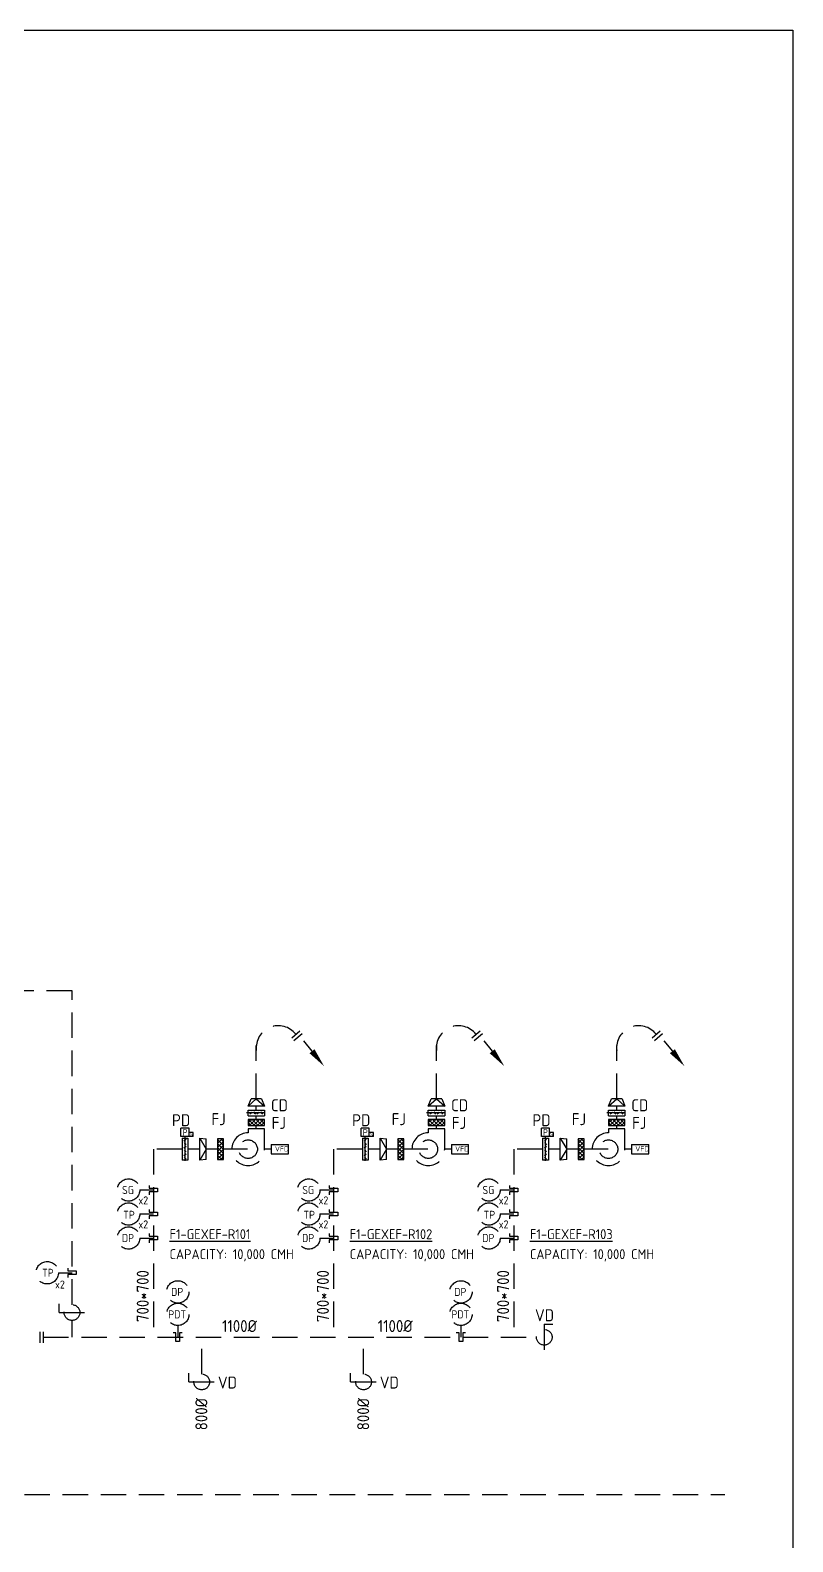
# Model space of a CAD drawing. Extents: x 41366 to 43040, y 84741 to 85507.
# Drawn here: x 41885.9 to 42076.3, y 85129.4 to 85507.1 of the extents above; entities that cross this region are included whole.
import ezdxf
from ezdxf.enums import TextEntityAlignment as Align

# ---------------------------------------------------------------- set-up
doc = ezdxf.new("R2010")
doc.units = 0
doc.header["$LTSCALE"] = 10
doc.linetypes.add('HIDDEN', pattern=[9.525, 6.35, -3.175])
for name, color, linetype in [('A-DETL-01', 1, 'Continuous'), ('M-EQPM-TXT', 4, 'Continuous'), ('M-EX-EQPM', 22, 'Continuous'), ('M-EX-VALVE', 2, 'Continuous'), ('M-GEX', 114, 'Continuous'), ('M6-CWTR-TEXT', 4, 'Continuous'), ('U-PV-VALVE', 3, 'Continuous')]:
    doc.layers.add(name, color=color, linetype=linetype)
doc.styles.add('AA-TXT', font='isocp.shx', dxfattribs={"bigfont": 'chineset.shx'})

msp = doc.modelspace()

# ---------------------------------------------------------------- hatches: boundary and pattern name
at = {"layer": 'M-EX-VALVE', "linetype": 'HIDDEN', "ltscale": 0.1}
h = msp.add_hatch(dxfattribs=at)
h.set_pattern_fill('ANSI31', color=252, scale=0.216, style=0)
h.set_pattern_definition([(45, (40135.4137, 87008.9112), (-0.48493383, 0.48493383), [])])
h.paths.add_polyline_path([(41944.426, 85234.952), (41940.336, 85234.952), (41940.336, 85233.45), (41944.426, 85233.45)])
h = msp.add_hatch(dxfattribs=at)
h.set_pattern_fill('ANSI31', color=252, scale=0.216, angle=90, style=0)
h.set_pattern_definition([(135, (40135.4137, 87008.9112), (-0.48493383, -0.48493383), [])])
h.paths.add_polyline_path([(41944.426, 85233.45), (41944.426, 85234.952), (41940.336, 85234.952), (41940.336, 85233.45)])
h = msp.add_hatch(dxfattribs=at)
h.set_pattern_fill('ANSI31', color=252, scale=0.216, style=0)
h.set_pattern_definition([(45, (40180.4137, 87008.9112), (-0.48493383, 0.48493383), [])])
h.paths.add_polyline_path([(41989.426, 85234.952), (41985.336, 85234.952), (41985.336, 85233.45), (41989.426, 85233.45)])
h = msp.add_hatch(dxfattribs=at)
h.set_pattern_fill('ANSI31', color=252, scale=0.216, angle=90, style=0)
h.set_pattern_definition([(135, (40180.4137, 87008.9112), (-0.48493383, -0.48493383), [])])
h.paths.add_polyline_path([(41989.426, 85233.45), (41989.426, 85234.952), (41985.336, 85234.952), (41985.336, 85233.45)])
h = msp.add_hatch(dxfattribs=at)
h.set_pattern_fill('ANSI31', color=252, scale=0.216, style=0)
h.set_pattern_definition([(45, (40225.4137, 87008.9112), (-0.48493383, 0.48493383), [])])
h.paths.add_polyline_path([(42034.426, 85234.952), (42030.336, 85234.952), (42030.336, 85233.45), (42034.426, 85233.45)])
h = msp.add_hatch(dxfattribs=at)
h.set_pattern_fill('ANSI31', color=252, scale=0.216, angle=90, style=0)
h.set_pattern_definition([(135, (40225.4137, 87008.9112), (-0.48493383, -0.48493383), [])])
h.paths.add_polyline_path([(42034.426, 85233.45), (42034.426, 85234.952), (42030.336, 85234.952), (42030.336, 85233.45)])
h = msp.add_hatch(dxfattribs=at)
h.set_pattern_fill('ANSI37', color=252, scale=0.216, style=0)
h.set_pattern_definition([(45, (40099.19364, 83739.6852), (-0.48493383, 0.48493383), []), (135, (40099.19364, 83739.6852), (-0.48493383, -0.48493383), [])])
h.paths.add_polyline_path([(41932.717, 85230.056), (41932.717, 85224.967), (41934.219, 85224.967), (41934.219, 85230.056)])
h = msp.add_hatch(dxfattribs=at)
h.set_pattern_fill('ANSI37', color=252, scale=0.216, style=0)
h.set_pattern_definition([(45, (40144.19364, 83739.6852), (-0.48493383, 0.48493383), []), (135, (40144.19364, 83739.6852), (-0.48493383, -0.48493383), [])])
h.paths.add_polyline_path([(41977.717, 85230.056), (41977.717, 85224.967), (41979.219, 85224.967), (41979.219, 85230.056)])
h = msp.add_hatch(dxfattribs=at)
h.set_pattern_fill('ANSI37', color=252, scale=0.216, style=0)
h.set_pattern_definition([(45, (40189.19364, 83739.6852), (-0.48493383, 0.48493383), []), (135, (40189.19364, 83739.6852), (-0.48493383, -0.48493383), [])])
h.paths.add_polyline_path([(42022.717, 85230.056), (42022.717, 85224.967), (42024.219, 85224.967), (42024.219, 85230.056)])

# ---------------------------------------------------------------- linework, layer by layer
at = {"layer": 'A-DETL-01', "color": 252, "linetype": 'HIDDEN', "ltscale": 0.1}
msp.add_line((41884.481, 85141.168), (42059.396, 85141.168), dxfattribs=at)
at = {"layer": 'DEFPOINTS', "color": 1}
msp.add_lwpolyline([(41365.567, 85507.146), (42076.347, 85507.146), (42076.347, 84936.686), (41365.567, 84936.686)], close=True, dxfattribs=at)
at = {"layer": 'M-EX-EQPM', "color": 252, "linetype": 'HIDDEN', "ltscale": 0.1}
for p, q in [((41944.427, 85232.589), (41940.334, 85232.589)), ((41940.334, 85232.589), (41940.334, 85231.605)), ((41944.427, 85227.511), (41944.427, 85232.589)), ((41989.427, 85232.589), (41985.334, 85232.589)), ((41985.334, 85232.589), (41985.334, 85231.605)), ((41989.427, 85227.511), (41989.427, 85232.589)), ((42034.427, 85232.589), (42030.334, 85232.589)), ((42030.334, 85232.589), (42030.334, 85231.605)), ((42034.427, 85227.511), (42034.427, 85232.589)), ((41946.096, 85228.711), (41946.096, 85226.311)), ((41946.096, 85228.711), (41950.385, 85228.711)), ((41950.385, 85226.311), (41950.385, 85228.711)), ((41991.096, 85228.711), (41991.096, 85226.311)), ((41991.096, 85228.711), (41995.385, 85228.711)), ((41995.385, 85226.311), (41995.385, 85228.711)), ((42036.096, 85228.711), (42036.096, 85226.311)), ((42036.096, 85228.711), (42040.385, 85228.711)), ((42040.385, 85226.311), (42040.385, 85228.711)), ((41946.096, 85227.511), (41944.427, 85227.511)), ((41946.096, 85226.311), (41950.385, 85226.311)), ((41991.096, 85227.511), (41989.427, 85227.511)), ((41991.096, 85226.311), (41995.385, 85226.311)), ((42036.096, 85227.511), (42034.427, 85227.511)), ((42036.096, 85226.311), (42040.385, 85226.311))]:
    msp.add_line(p, q, dxfattribs=at)
for centre in [(41940.334, 85227.511), (41985.334, 85227.511), (42030.334, 85227.511)]:
    msp.add_circle(centre, 2.314, dxfattribs=at)
for centre in [(41940.334, 85227.511), (41985.334, 85227.511), (42030.334, 85227.511)]:
    msp.add_arc(centre, 4.093, 90, 0, dxfattribs=at)
at = {"layer": 'M-EX-VALVE', "color": 252, "linetype": 'HIDDEN', "ltscale": 0.1}
for p, q in [((41951.211, 85255.335), (41953.261, 85257.119)), ((41951.789, 85254.67), (41953.839, 85256.454)), ((41996.211, 85255.335), (41998.261, 85257.119)), ((41996.789, 85254.67), (41998.839, 85256.454)), ((42041.211, 85255.335), (42043.261, 85257.119)), ((42041.789, 85254.67), (42043.839, 85256.454)), ((41944.564, 85236.552), (41939.914, 85236.552)), ((41940.333, 85237.278), (41944.421, 85237.278)), ((41940.333, 85235.826), (41940.333, 85237.278)), ((41940.75, 85236.325), (41941.292, 85236.779)), ((41941.69, 85236.823), (41942.145, 85236.281)), ((41942.523, 85236.325), (41943.065, 85236.779)), ((41943.991, 85236.281), (41943.537, 85236.823)), ((41944.421, 85237.278), (41944.421, 85235.826)), ((41989.564, 85236.552), (41984.914, 85236.552)), ((41985.333, 85237.278), (41989.421, 85237.278)), ((41985.333, 85235.826), (41985.333, 85237.278)), ((41985.75, 85236.325), (41986.292, 85236.779)), ((41986.69, 85236.823), (41987.145, 85236.281)), ((41987.523, 85236.325), (41988.065, 85236.779)), ((41988.991, 85236.281), (41988.537, 85236.823)), ((41989.421, 85237.278), (41989.421, 85235.826)), ((42034.564, 85236.552), (42029.914, 85236.552)), ((42030.333, 85237.278), (42034.421, 85237.278)), ((42030.333, 85235.826), (42030.333, 85237.278)), ((42030.75, 85236.325), (42031.292, 85236.779)), ((42031.69, 85236.823), (42032.145, 85236.281)), ((42032.523, 85236.325), (42033.065, 85236.779)), ((42033.991, 85236.281), (42033.537, 85236.823)), ((42034.421, 85237.278), (42034.421, 85235.826)), ((41923.566, 85230.695), (41923.566, 85232.73)), ((41925.601, 85232.73), (41923.566, 85232.73)), ((41925.601, 85230.695), (41925.601, 85232.73)), ((41940.333, 85235.826), (41944.421, 85235.826)), ((41968.566, 85230.695), (41968.566, 85232.73)), ((41970.601, 85232.73), (41968.566, 85232.73)), ((41970.601, 85230.695), (41970.601, 85232.73)), ((41985.333, 85235.826), (41989.421, 85235.826)), ((42013.566, 85230.695), (42013.566, 85232.73)), ((42015.601, 85232.73), (42013.566, 85232.73)), ((42015.601, 85230.695), (42015.601, 85232.73)), ((42030.333, 85235.826), (42034.421, 85235.826)), ((41925.601, 85230.695), (41923.566, 85230.695)), ((41923.858, 85230.276), (41923.858, 85224.747)), ((41923.858, 85230.276), (41925.309, 85230.276)), ((41924.854, 85229.975), (41924.312, 85229.52)), ((41924.356, 85229.142), (41924.811, 85228.601)), ((41924.583, 85224.604), (41924.583, 85230.695)), ((41925.309, 85230.276), (41925.309, 85224.747)), ((41926.618, 85231.712), (41925.601, 85231.712)), ((41926.618, 85230.695), (41925.601, 85230.695)), ((41926.618, 85230.695), (41926.618, 85231.712)), ((41970.601, 85230.695), (41968.566, 85230.695)), ((41968.858, 85230.276), (41968.858, 85224.747)), ((41968.858, 85230.276), (41970.309, 85230.276)), ((41969.854, 85229.975), (41969.312, 85229.52)), ((41969.356, 85229.142), (41969.811, 85228.601)), ((41969.583, 85224.604), (41969.583, 85230.695)), ((41970.309, 85230.276), (41970.309, 85224.747)), ((41971.618, 85231.712), (41970.601, 85231.712)), ((41971.618, 85230.695), (41970.601, 85230.695)), ((41971.618, 85230.695), (41971.618, 85231.712)), ((42015.601, 85230.695), (42013.566, 85230.695)), ((42013.858, 85230.276), (42013.858, 85224.747)), ((42013.858, 85230.276), (42015.309, 85230.276)), ((42014.854, 85229.975), (42014.312, 85229.52)), ((42014.356, 85229.142), (42014.811, 85228.601)), ((42014.583, 85224.604), (42014.583, 85230.695)), ((42015.309, 85230.276), (42015.309, 85224.747)), ((42016.618, 85231.712), (42015.601, 85231.712)), ((42016.618, 85230.695), (42015.601, 85230.695)), ((42016.618, 85230.695), (42016.618, 85231.712)), ((41924.854, 85228.202), (41924.312, 85227.747)), ((41924.312, 85225.901), (41924.854, 85226.356)), ((41924.356, 85227.369), (41924.811, 85226.827)), ((41924.356, 85225.523), (41924.811, 85224.981)), ((41969.854, 85228.202), (41969.312, 85227.747)), ((41969.312, 85225.901), (41969.854, 85226.356)), ((41969.356, 85227.369), (41969.811, 85226.827)), ((41969.356, 85225.523), (41969.811, 85224.981)), ((42014.854, 85228.202), (42014.312, 85227.747)), ((42014.312, 85225.901), (42014.854, 85226.356)), ((42014.356, 85227.369), (42014.811, 85226.827)), ((42014.356, 85225.523), (42014.811, 85224.981)), ((41925.309, 85224.747), (41923.858, 85224.747)), ((41970.309, 85224.747), (41968.858, 85224.747)), ((42015.309, 85224.747), (42013.858, 85224.747)), ((41915.607, 85218.441), (41915.607, 85217.774)), ((41915.607, 85217.774), (41917.725, 85217.774)), ((41917.725, 85217.774), (41917.725, 85216.839)), ((41960.607, 85218.441), (41960.607, 85217.774)), ((41960.607, 85217.774), (41962.725, 85217.774)), ((41962.725, 85217.774), (41962.725, 85216.839)), ((42005.607, 85218.441), (42005.607, 85217.774)), ((42005.607, 85217.774), (42007.725, 85217.774)), ((42007.725, 85217.774), (42007.725, 85216.839)), ((41913.279, 85217.307), (41916.666, 85217.307)), ((41917.725, 85216.839), (41915.607, 85216.839)), ((41915.607, 85216.839), (41915.607, 85216.122)), ((41958.279, 85217.307), (41961.666, 85217.307)), ((41962.725, 85216.839), (41960.607, 85216.839)), ((41960.607, 85216.839), (41960.607, 85216.122)), ((42003.279, 85217.307), (42006.666, 85217.307)), ((42007.725, 85216.839), (42005.607, 85216.839)), ((42005.607, 85216.839), (42005.607, 85216.122)), ((41913.279, 85211.307), (41916.666, 85211.307)), ((41915.607, 85212.441), (41915.607, 85211.774)), ((41915.607, 85211.774), (41917.725, 85211.774)), ((41917.725, 85210.839), (41915.607, 85210.839)), ((41915.607, 85210.839), (41915.607, 85210.122)), ((41917.725, 85211.774), (41917.725, 85210.839)), ((41958.279, 85211.307), (41961.666, 85211.307)), ((41960.607, 85212.441), (41960.607, 85211.774)), ((41960.607, 85211.774), (41962.725, 85211.774)), ((41962.725, 85210.839), (41960.607, 85210.839)), ((41960.607, 85210.839), (41960.607, 85210.122)), ((41962.725, 85211.774), (41962.725, 85210.839)), ((42003.279, 85211.307), (42006.666, 85211.307)), ((42005.607, 85212.441), (42005.607, 85211.774)), ((42005.607, 85211.774), (42007.725, 85211.774)), ((42007.725, 85210.839), (42005.607, 85210.839)), ((42005.607, 85210.839), (42005.607, 85210.122)), ((42007.725, 85211.774), (42007.725, 85210.839)), ((41915.607, 85206.441), (41915.607, 85205.774)), ((41960.607, 85206.441), (41960.607, 85205.774)), ((42005.607, 85206.441), (42005.607, 85205.774)), ((41913.279, 85205.307), (41916.666, 85205.307)), ((41915.607, 85205.774), (41917.725, 85205.774)), ((41917.725, 85204.839), (41915.607, 85204.839)), ((41915.607, 85204.839), (41915.607, 85204.122)), ((41917.725, 85205.774), (41917.725, 85204.839)), ((41958.279, 85205.307), (41961.666, 85205.307)), ((41960.607, 85205.774), (41962.725, 85205.774)), ((41962.725, 85204.839), (41960.607, 85204.839)), ((41960.607, 85204.839), (41960.607, 85204.122)), ((41962.725, 85205.774), (41962.725, 85204.839)), ((42003.279, 85205.307), (42006.666, 85205.307)), ((42005.607, 85205.774), (42007.725, 85205.774)), ((42007.725, 85204.839), (42005.607, 85204.839)), ((42005.607, 85204.839), (42005.607, 85204.122)), ((42007.725, 85205.774), (42007.725, 85204.839)), ((41892.962, 85196.629), (41896.348, 85196.629)), ((41895.289, 85197.763), (41895.289, 85197.096)), ((41895.289, 85197.096), (41897.408, 85197.096)), ((41897.408, 85196.162), (41895.289, 85196.162)), ((41895.289, 85196.162), (41895.289, 85195.444)), ((41897.408, 85197.096), (41897.408, 85196.162)), ((41922.766, 85183.432), (41922.766, 85180.507)), ((41993.481, 85183.432), (41993.481, 85180.507)), ((41888.278, 85181.866), (41888.278, 85179.149)), ((41889.159, 85181.866), (41889.159, 85179.149)), ((41922.299, 85181.6), (41921.581, 85181.6)), ((41922.299, 85179.482), (41922.299, 85181.6)), ((41922.766, 85182.946), (41922.766, 85180.541)), ((41923.901, 85181.6), (41923.233, 85181.6)), ((41923.233, 85181.6), (41923.233, 85179.482)), ((41993.014, 85181.6), (41992.296, 85181.6)), ((41993.014, 85179.482), (41993.014, 85181.6)), ((41993.481, 85182.946), (41993.481, 85180.541)), ((41994.615, 85181.6), (41993.948, 85181.6)), ((41993.948, 85181.6), (41993.948, 85179.482)), ((41923.233, 85179.482), (41922.299, 85179.482)), ((41993.948, 85179.482), (41993.014, 85179.482))]:
    msp.add_line(p, q, dxfattribs=at)
for points in [[(41944.426, 85234.952), (41940.336, 85234.952), (41940.336, 85233.45), (41944.426, 85233.45)], [(41989.426, 85234.952), (41985.336, 85234.952), (41985.336, 85233.45), (41989.426, 85233.45)], [(42034.426, 85234.952), (42030.336, 85234.952), (42030.336, 85233.45), (42034.426, 85233.45)], [(41932.717, 85230.056), (41932.717, 85224.967), (41934.219, 85224.967), (41934.219, 85230.056)], [(41977.717, 85230.056), (41977.717, 85224.967), (41979.219, 85224.967), (41979.219, 85230.056)], [(42022.717, 85230.056), (42022.717, 85224.967), (42024.219, 85224.967), (42024.219, 85230.056)]]:
    msp.add_lwpolyline(points, close=True, dxfattribs=at)
for centre in [(41910.479, 85217.307), (41955.479, 85217.307), (42000.479, 85217.307), (41910.479, 85211.307), (41955.479, 85211.307), (42000.479, 85211.307), (41910.479, 85205.307), (41955.479, 85205.307), (42000.479, 85205.307), (41890.162, 85196.629), (41922.766, 85191.832), (41993.481, 85191.832), (41922.766, 85186.232), (41993.481, 85186.232)]:
    msp.add_circle(centre, 2.8, dxfattribs=at)
for centre, start, end in [((41941.021, 85236.552), 90, 270), ((41941.021, 85236.552), 270, 90), ((41941.918, 85236.552), 0, 180), ((41941.918, 85236.552), 180, 0), ((41942.794, 85236.552), 90, 270), ((41942.794, 85236.552), 270, 90), ((41943.764, 85236.552), 0, 180), ((41943.764, 85236.552), 180, 0), ((41986.021, 85236.552), 90, 270), ((41986.021, 85236.552), 270, 90), ((41986.918, 85236.552), 0, 180), ((41986.918, 85236.552), 180, 0), ((41987.794, 85236.552), 90, 270), ((41987.794, 85236.552), 270, 90), ((41988.764, 85236.552), 0, 180), ((41988.764, 85236.552), 180, 0), ((42031.021, 85236.552), 90, 270), ((42031.021, 85236.552), 270, 90), ((42031.918, 85236.552), 0, 180), ((42031.918, 85236.552), 180, 0), ((42032.794, 85236.552), 90, 270), ((42032.794, 85236.552), 270, 90), ((42033.764, 85236.552), 0, 180), ((42033.764, 85236.552), 180, 0), ((41924.583, 85229.748), 90, 270), ((41924.583, 85228.871), 0, 180), ((41924.583, 85228.871), 180, 0), ((41924.583, 85229.748), 270, 90), ((41969.583, 85229.748), 90, 270), ((41969.583, 85228.871), 0, 180), ((41969.583, 85228.871), 180, 0), ((41969.583, 85229.748), 270, 90), ((42014.583, 85229.748), 90, 270), ((42014.583, 85228.871), 0, 180), ((42014.583, 85228.871), 180, 0), ((42014.583, 85229.748), 270, 90), ((41924.583, 85227.974), 90, 270), ((41924.583, 85227.098), 0, 180), ((41924.583, 85227.098), 180, 0), ((41924.583, 85226.128), 90, 270), ((41924.583, 85225.252), 0, 180), ((41924.583, 85225.252), 180, 0), ((41924.583, 85227.974), 270, 90), ((41924.583, 85226.128), 270, 90), ((41969.583, 85227.974), 90, 270), ((41969.583, 85227.098), 0, 180), ((41969.583, 85227.098), 180, 0), ((41969.583, 85226.128), 90, 270), ((41969.583, 85225.252), 0, 180), ((41969.583, 85225.252), 180, 0), ((41969.583, 85227.974), 270, 90), ((41969.583, 85226.128), 270, 90), ((42014.583, 85227.974), 90, 270), ((42014.583, 85227.098), 0, 180), ((42014.583, 85227.098), 180, 0), ((42014.583, 85226.128), 90, 270), ((42014.583, 85225.252), 0, 180), ((42014.583, 85225.252), 180, 0), ((42014.583, 85227.974), 270, 90), ((42014.583, 85226.128), 270, 90)]:
    msp.add_arc(centre, 0.0677, start, end, dxfattribs=at)
at = {"layer": 'M-GEX', "color": 252, "linetype": 'HIDDEN', "ltscale": 0.1}
for p, q in [((41896.348, 85267.09), (41756.758, 85267.09)), ((41896.348, 85188.637), (41896.348, 85267.09)), ((41942.381, 85240.059), (41942.381, 85253.447)), ((41954.162, 85254.604), (41956.284, 85251.981)), ((41987.381, 85240.059), (41987.381, 85253.447)), ((41999.162, 85254.604), (42001.284, 85251.981)), ((42032.381, 85240.059), (42032.381, 85253.447)), ((42044.162, 85254.604), (42046.284, 85251.981)), ((41940.336, 85238.237), (41942.381, 85240.059)), ((41940.336, 85238.237), (41941.056, 85240.059)), ((41943.706, 85240.059), (41941.056, 85240.059)), ((41942.381, 85240.059), (41944.426, 85238.237)), ((41943.706, 85240.059), (41944.426, 85238.237)), ((41985.336, 85238.237), (41987.381, 85240.059)), ((41985.336, 85238.237), (41986.056, 85240.059)), ((41988.706, 85240.059), (41986.056, 85240.059)), ((41987.381, 85240.059), (41989.426, 85238.237)), ((41988.706, 85240.059), (41989.426, 85238.237)), ((42030.336, 85238.237), (42032.381, 85240.059)), ((42030.336, 85238.237), (42031.056, 85240.059)), ((42033.706, 85240.059), (42031.056, 85240.059)), ((42032.381, 85240.059), (42034.426, 85238.237)), ((42033.706, 85240.059), (42034.426, 85238.237)), ((41944.426, 85238.237), (41940.336, 85238.237)), ((41942.381, 85237.278), (41942.381, 85238.237)), ((41989.426, 85238.237), (41985.336, 85238.237)), ((41987.381, 85237.278), (41987.381, 85238.237)), ((42034.426, 85238.237), (42030.336, 85238.237)), ((42032.381, 85237.278), (42032.381, 85238.237)), ((41942.381, 85234.952), (41942.381, 85235.826)), ((41942.381, 85232.589), (41942.381, 85233.45)), ((41987.381, 85234.952), (41987.381, 85235.826)), ((41987.381, 85232.589), (41987.381, 85233.45)), ((42032.381, 85234.952), (42032.381, 85235.826)), ((42032.381, 85232.589), (42032.381, 85233.45)), ((41928.269, 85230.276), (41929.891, 85230.056)), ((41928.269, 85230.276), (41929.891, 85227.511)), ((41928.269, 85224.747), (41928.269, 85230.276)), ((41929.891, 85224.967), (41929.891, 85230.056)), ((41973.269, 85230.276), (41974.891, 85230.056)), ((41973.269, 85230.276), (41974.891, 85227.511)), ((41973.269, 85224.747), (41973.269, 85230.276)), ((41974.891, 85224.967), (41974.891, 85230.056)), ((42018.269, 85230.276), (42019.891, 85230.056)), ((42018.269, 85230.276), (42019.891, 85227.511)), ((42018.269, 85224.747), (42018.269, 85230.276)), ((42019.891, 85224.967), (42019.891, 85230.056)), ((41916.666, 85227.511), (41916.666, 85180.507)), ((41923.858, 85227.511), (41916.666, 85227.511)), ((41928.269, 85227.511), (41925.309, 85227.511)), ((41929.891, 85227.511), (41928.269, 85224.747)), ((41929.891, 85224.967), (41928.269, 85224.747)), ((41932.717, 85227.511), (41929.891, 85227.511)), ((41940.216, 85227.511), (41934.219, 85227.511)), ((41961.666, 85227.511), (41961.666, 85180.507)), ((41968.858, 85227.511), (41961.666, 85227.511)), ((41973.269, 85227.511), (41970.309, 85227.511)), ((41974.891, 85227.511), (41973.269, 85224.747)), ((41974.891, 85224.967), (41973.269, 85224.747)), ((41977.717, 85227.511), (41974.891, 85227.511)), ((41985.216, 85227.511), (41979.219, 85227.511)), ((42006.666, 85227.511), (42006.666, 85180.507)), ((42013.858, 85227.511), (42006.666, 85227.511)), ((42018.269, 85227.511), (42015.309, 85227.511)), ((42019.891, 85227.511), (42018.269, 85224.747)), ((42019.891, 85224.967), (42018.269, 85224.747)), ((42022.717, 85227.511), (42019.891, 85227.511)), ((42030.216, 85227.511), (42024.219, 85227.511)), ((41896.348, 85180.507), (41896.348, 85184.719)), ((41889.159, 85180.507), (42012.326, 85180.507)), ((41928.743, 85171.29), (41928.743, 85180.507)), ((41969.161, 85171.29), (41969.161, 85180.507))]:
    msp.add_line(p, q, dxfattribs=at)
for points in [[(41959.303, 85248.249, 0, 1.6, 0), (41956.284, 85251.981, 0, 0, 0)], [(42004.303, 85248.249, 0, 1.6, 0), (42001.284, 85251.981, 0, 0, 0)], [(42049.303, 85248.249, 0, 1.6, 0), (42046.284, 85251.981, 0, 0, 0)]]:
    msp.add_lwpolyline(points, format="xyseb", dxfattribs=at)
for centre in [(41947.877, 85252.821), (41992.877, 85252.821), (42037.877, 85252.821)]:
    msp.add_arc(centre, 5.532, 38.0071, 186.49679, dxfattribs=at)
at = {"layer": 'U-PV-VALVE', "color": 252, "linetype": 'HIDDEN', "ltscale": 0.1}
for p, q in [((41893.117, 85186.678), (41893.117, 85188.844)), ((41893.117, 85186.678), (41899.58, 85186.678)), ((42014.285, 85183.739), (42014.285, 85177.275)), ((42014.285, 85183.739), (42016.451, 85183.739)), ((41925.511, 85169.332), (41925.511, 85171.498)), ((41925.511, 85169.332), (41931.975, 85169.332)), ((41965.929, 85169.332), (41965.929, 85171.498)), ((41965.929, 85169.332), (41972.393, 85169.332))]:
    msp.add_line(p, q, dxfattribs=at)
for centre in [(41896.348, 85186.678), (42014.285, 85180.507), (41928.743, 85169.332), (41969.161, 85169.332)]:
    msp.add_circle(centre, 1.959, dxfattribs=at)

# ---------------------------------------------------------------- texts
at = {"layer": 'M-EQPM-TXT', "color": 252, "linetype": 'HIDDEN', "ltscale": 0.1, "style": 'AA-TXT'}
for s, p in [('%%UF1-GEXEF-R101', (41920.713, 85205.016)), ('%%UF1-GEXEF-R102', (41965.713, 85205.016)), ('%%UF1-GEXEF-R103', (42010.713, 85205.016)), ('CAPACITY: 10,000 CMH', (41920.713, 85200.016)), ('CAPACITY: 10,000 CMH', (41965.713, 85200.016)), ('CAPACITY: 10,000 CMH', (42010.713, 85200.016))]:
    msp.add_text(s, height=2.5, dxfattribs=at).set_placement(p)
at = {"layer": 'M-EX-EQPM', "color": 252, "linetype": 'HIDDEN', "ltscale": 0.1, "style": 'AA-TXT'}
for p in [(41947.025, 85226.954), (41992.025, 85226.954), (42037.025, 85226.954)]:
    msp.add_text('VFD', height=1.25, dxfattribs=at).set_placement(p)
at = {"layer": 'M-EX-VALVE', "color": 252, "linetype": 'HIDDEN', "ltscale": 0.1, "style": 'AA-TXT'}
for s, height, p in [('P', 1.6, (41924.583, 85231.712)), ('P', 1.6, (41969.583, 85231.712)), ('P', 1.6, (42014.583, 85231.712)), ('S', 0.8, (41926.109, 85231.204)), ('S', 0.8, (41971.109, 85231.204)), ('S', 0.8, (42016.109, 85231.204)), ('SG', 2, (41910.327, 85217.307)), ('SG', 2, (41955.327, 85217.307)), ('SG', 2, (42000.327, 85217.307)), ('x2', 2, (41914.133, 85214.715)), ('x2', 2, (41959.133, 85214.715)), ('x2', 2, (42004.133, 85214.715)), ('TP', 2, (41910.58, 85211.106)), ('TP', 2, (41955.58, 85211.106)), ('TP', 2, (42000.58, 85211.106)), ('DP', 2, (41910.327, 85205.307)), ('x2', 2, (41914.133, 85208.715)), ('DP', 2, (41955.327, 85205.307)), ('x2', 2, (41959.133, 85208.715)), ('DP', 2, (42000.327, 85205.307)), ('x2', 2, (42004.133, 85208.715)), ('TP', 2, (41890.321, 85196.619)), ('x2', 2, (41893.33, 85193.686)), ('DP', 2, (41922.614, 85191.832)), ('DP', 2, (41993.329, 85191.832)), ('PDT', 2, (41922.614, 85186.232)), ('PDT', 2, (41993.329, 85186.232))]:
    msp.add_text(s, height=height, dxfattribs=at).set_placement(p, align=Align.MIDDLE)
at = {"layer": 'M6-CWTR-TEXT', "color": 252, "linetype": 'HIDDEN', "ltscale": 0.1, "style": 'AA-TXT'}
for s, p in [('PD', (41921.32, 85233.254)), ('FJ', (41931.167, 85233.505)), ('CD', (41946.019, 85236.976)), ('PD', (41966.32, 85233.254)), ('FJ', (41976.167, 85233.505)), ('CD', (41991.019, 85236.976)), ('PD', (42011.32, 85233.254)), ('FJ', (42021.167, 85233.505)), ('CD', (42036.019, 85236.976)), ('FJ', (41946.207, 85232.553)), ('FJ', (41991.207, 85232.553)), ('FJ', (42036.207, 85232.553)), ('VD', (42011.983, 85184.504)), ('VD', (41932.797, 85167.693)), ('VD', (41973.215, 85167.693))]:
    msp.add_text(s, height=3, dxfattribs=at).set_placement(p)
for s, p in [('700*700', (41915.51, 85190.798)), ('700*700', (41960.51, 85190.798)), ('700*700', (42005.51, 85190.798)), ('800%%C', (41930.154, 85161.291)), ('800%%C', (41970.572, 85161.291))]:
    msp.add_text(s, height=3, rotation=90, dxfattribs=at).set_placement(p, align=Align.CENTER)
for p in [(41938.174, 85181.806), (41977.06, 85181.806)]:
    msp.add_text('1100%%C', height=3, dxfattribs=at).set_placement(p, align=Align.CENTER)

doc.saveas('drawing.dxf')
